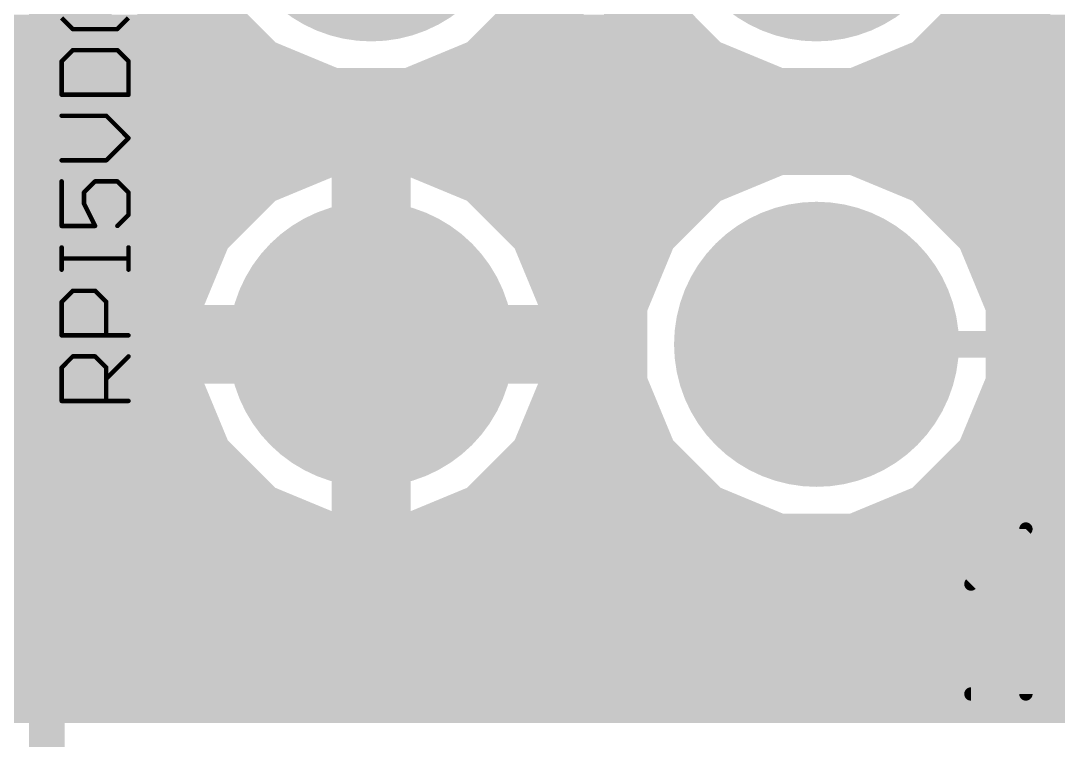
# Model space of a CAD drawing. Extents: x 0.5 to 37.4, y 3.1 to 45.2.
# Drawn here: x 9.43 to 15.35, y 6.63 to 10.73 of the extents above; entities that cross this region are included whole.
import ezdxf

# ---------------------------------------------------------------- set-up
doc = ezdxf.new("R2010")
doc.units = 0
for name, color, linetype in [('1', 22, 'CONTINUOUS'), ('16', 175, 'CONTINUOUS'), ('17', 82, 'CONTINUOUS'), ('21', 253, 'CONTINUOUS'), ('25', 253, 'CONTINUOUS')]:
    doc.layers.add(name, color=color, linetype=linetype)

# ---------------------------------------------------------------- blocks, each defined once
blk = doc.blocks.new('ROUNDP')
at = {"const_width": 0.5}
blk.add_lwpolyline([(0, -0.25, 1), (0, 0.25, 1), (0, -0.25)], format="xyb", dxfattribs=at)

msp = doc.modelspace()

# ---------------------------------------------------------------- linework, layer by layer
at = {"layer": '1', "const_width": 0.4064}
for points in [[(9.7456, 10.3127), (9.7456, 11.7073)], [(10.2616, 11.1976), (10.4395, 10.7682)], [(12.4205, 10.7682), (12.5984, 11.1976)], [(12.8016, 11.1976), (12.9795, 10.7682)], [(14.9605, 10.7682), (15.1384, 11.1976)], [(10.4395, 10.7682), (10.7682, 10.4395)], [(12.0918, 10.4395), (12.4205, 10.7682)], [(12.9795, 10.7682), (13.3082, 10.4395)], [(14.6318, 10.4395), (14.9605, 10.7682)], [(9.7456, 10.5664), (10.6412, 10.5664)], [(12.2188, 10.5664), (13.1812, 10.5664)], [(14.7588, 10.5664), (31.6728, 10.5664)], [(10.7682, 10.4395), (11.1976, 10.2616)], [(11.6624, 10.2616), (12.0918, 10.4395)], [(13.3082, 10.4395), (13.7376, 10.2616)], [(14.2024, 10.2616), (14.6318, 10.4395)], [(9.6631, 10.2302), (9.7456, 10.3127)], [(9.6707, 10.2259), (9.6631, 10.2302)], [(9.7559, 10.1407), (9.6707, 10.2259)], [(11.1976, 10.2616), (11.6624, 10.2616)], [(13.7376, 10.2616), (14.2024, 10.2616)], [(9.7366, 10.16), (18.731, 10.16)], [(11.33, 10.16), (11.1326, 10.1287)], [(11.4082, 10.16), (11.33, 10.16)], [(11.4082, 8.9118), (11.4082, 10.16)], [(11.4518, 10.16), (11.4518, 8.9118)], [(11.53, 10.16), (11.4518, 10.16)], [(11.7274, 10.1287), (11.53, 10.16)], [(9.816, 10.0365), (9.7559, 10.1407)], [(11.1326, 10.1287), (10.9425, 10.067)], [(11.9175, 10.067), (11.7274, 10.1287)], [(9.8472, 9.9202), (9.816, 10.0365)], [(10.9425, 10.067), (10.7644, 9.9762)], [(12.0956, 9.9762), (11.9175, 10.067)], [(13.7376, 10.0584), (13.3082, 9.8805)], [(14.2024, 10.0584), (13.7376, 10.0584)], [(14.6318, 9.8805), (14.2024, 10.0584)], [(10.7644, 9.9762), (10.6027, 9.8587)], [(12.2573, 9.8587), (12.0956, 9.9762)], [(9.8472, 9.3568), (9.8472, 9.9202)], [(10.6027, 9.8587), (10.4613, 9.7173)], [(12.3987, 9.7173), (12.2573, 9.8587)], [(13.3082, 9.8805), (12.9795, 9.5518)], [(14.9605, 9.5518), (14.6318, 9.8805)], [(9.8472, 9.7536), (10.4976, 9.7536)], [(11.4082, 9.7536), (11.4518, 9.7536)], [(12.3624, 9.7536), (13.1812, 9.7536)], [(14.7588, 9.7536), (18.0816, 9.7536)], [(10.4613, 9.7173), (10.3438, 9.5556)], [(12.5162, 9.5556), (12.3987, 9.7173)], [(10.3438, 9.5556), (10.253, 9.3775)], [(12.607, 9.3775), (12.5162, 9.5556)], [(12.9795, 9.5518), (12.8016, 9.1224)], [(15.1384, 9.1224), (14.9605, 9.5518)], [(8.9368, 9.3568), (9.8472, 9.3568)], [(8.9368, 9.3472), (10.2432, 9.3472)], [(10.253, 9.3775), (10.1913, 9.1874)], [(11.4082, 9.3472), (11.4518, 9.3472)], [(12.6687, 9.1874), (12.607, 9.3775)], [(12.6168, 9.3472), (12.8947, 9.3472)], [(15.0453, 9.3472), (17.8373, 9.3472)], [(9.8472, 9.2632), (8.9368, 9.2632)], [(9.8472, 8.6998), (9.8472, 9.2632)], [(10.1913, 9.1874), (10.16, 8.99)], [(12.7, 8.99), (12.6687, 9.1874)], [(12.8016, 9.1224), (12.8016, 8.6576)], [(15.1384, 8.6576), (15.1384, 9.1224)], [(10.16, 8.99), (10.16, 8.9118)], [(12.7, 8.9118), (12.7, 8.99)], [(9.8472, 8.9408), (10.16, 8.9408)], [(10.16, 8.9118), (11.4082, 8.9118)], [(11.4082, 8.9408), (11.4518, 8.9408)], [(11.4518, 8.9118), (11.4082, 8.9118)], [(11.4082, 8.9118), (11.4082, 8.8682)], [(11.4518, 8.8682), (11.4518, 8.9118)], [(11.4518, 8.9118), (12.7, 8.9118)], [(12.7, 8.9408), (12.8016, 8.9408)], [(15.1384, 8.9408), (17.7546, 8.9408)], [(11.4082, 8.8682), (10.16, 8.8682)], [(10.16, 8.8682), (10.16, 8.79)], [(11.4082, 7.62), (11.4082, 8.8682)], [(11.4082, 8.8682), (11.4518, 8.8682)], [(11.4518, 8.8682), (11.4518, 7.62)], [(12.7, 8.8682), (11.4518, 8.8682)], [(12.7, 8.79), (12.7, 8.8682)], [(10.16, 8.79), (10.1913, 8.5926)], [(12.6687, 8.5926), (12.7, 8.79)], [(9.816, 8.5835), (9.8472, 8.6998)], [(12.8016, 8.6576), (12.9795, 8.2282)], [(14.9605, 8.2282), (15.1384, 8.6576)], [(9.7559, 8.4793), (9.816, 8.5835)], [(10.1913, 8.5926), (10.253, 8.4025)], [(12.607, 8.4025), (12.6687, 8.5926)], [(9.7877, 8.5344), (10.2102, 8.5344)], [(11.4082, 8.5344), (11.4518, 8.5344)], [(12.6498, 8.5344), (12.8526, 8.5344)], [(15.0874, 8.5344), (17.7952, 8.5344)], [(9.6707, 8.3941), (9.7559, 8.4793)], [(9.5665, 8.334), (9.6707, 8.3941)], [(10.253, 8.4025), (10.3438, 8.2244)], [(12.5162, 8.2244), (12.607, 8.4025)], [(9.4502, 8.3028), (9.5665, 8.334)], [(8.9368, 8.3028), (9.4502, 8.3028)], [(10.3438, 8.2244), (10.4613, 8.0626)], [(12.3987, 8.0626), (12.5162, 8.2244)], [(12.9795, 8.2282), (13.3082, 7.8995)], [(14.6318, 7.8995), (14.9605, 8.2282)], [(7.42, 8.128), (10.4138, 8.128)], [(11.4082, 8.128), (11.4518, 8.128)], [(12.4462, 8.128), (13.0796, 8.128)], [(14.8604, 8.128), (17.98, 8.128)], [(10.4613, 8.0626), (10.6027, 7.9213)], [(12.2573, 7.9213), (12.3987, 8.0626)], [(10.6027, 7.9213), (10.7644, 7.8038)], [(12.0956, 7.8038), (12.2573, 7.9213)], [(13.3082, 7.8995), (13.7376, 7.7216)], [(14.2024, 7.7216), (14.6318, 7.8995)], [(10.7644, 7.8038), (10.9425, 7.713)], [(11.9175, 7.713), (12.0956, 7.8038)], [(7.0136, 7.7216), (10.9257, 7.7216)], [(10.9425, 7.713), (11.1326, 7.6513)], [(11.4082, 7.7216), (11.4518, 7.7216)], [(11.7274, 7.6513), (11.9175, 7.713)], [(11.9343, 7.7216), (13.7376, 7.7216)], [(13.7376, 7.7216), (14.2024, 7.7216)], [(14.2024, 7.7216), (18.4857, 7.7216)], [(11.1326, 7.6513), (11.33, 7.62)], [(11.33, 7.62), (11.4082, 7.62)], [(11.4518, 7.62), (11.53, 7.62)], [(11.53, 7.62), (11.7274, 7.6513)], [(1.8542, 7.3152), (36.2258, 7.3152)], [(36.2258, 6.9342), (1.8542, 6.9342)]]:
    msp.add_lwpolyline(points, dxfattribs=at)
at = {"layer": '1', "const_width": 0.2032}
for points in [[(10.5113, 10.84, 1), (10.3676, 10.6963)], [(12.4924, 10.6963, 1), (12.3487, 10.84)], [(13.0513, 10.84, 1), (12.9076, 10.6963)], [(15.0324, 10.6963, 1), (14.8887, 10.84)], [(10.3456, 10.7293, 1), (10.5333, 10.807)], [(12.3267, 10.807, 1), (12.5144, 10.7293)], [(12.8856, 10.7293, 1), (13.0733, 10.807)], [(14.8667, 10.807, 1), (15.0544, 10.7293)], [(9.7456, 10.668, 1), (9.7456, 10.4648)], [(10.6412, 10.4648, 1), (10.6412, 10.668)], [(12.2188, 10.668, 1), (12.2188, 10.4648)], [(13.1812, 10.4648, 1), (13.1812, 10.668)], [(14.7588, 10.668, 1), (14.7588, 10.4648)], [(10.807, 10.5333, 1), (10.7293, 10.3456)], [(10.6963, 10.3676, 1), (10.84, 10.5113)], [(12.02, 10.5113, 1), (12.1637, 10.3676)], [(12.1307, 10.3456, 1), (12.053, 10.5333)], [(13.347, 10.5333, 1), (13.2693, 10.3456)], [(13.2363, 10.3676, 1), (13.38, 10.5113)], [(14.56, 10.5113, 1), (14.7037, 10.3676)], [(14.6707, 10.3456, 1), (14.593, 10.5333)], [(9.8174, 10.2409, 1), (9.6738, 10.3845)], [(9.7139, 10.3182, 1), (9.6123, 10.1422)], [(9.7426, 10.2977, 1), (9.5989, 10.154)], [(9.6199, 10.1379, 1), (9.7215, 10.3138)], [(11.1976, 10.3632, 1), (11.1976, 10.16)], [(11.1587, 10.1677, 1), (11.2365, 10.3555)], [(11.6235, 10.3555, 1), (11.7013, 10.1677)], [(11.6624, 10.16, 1), (11.6624, 10.3632)], [(13.7376, 10.3632, 1), (13.7376, 10.16)], [(13.6987, 10.1677, 1), (13.7765, 10.3555)], [(14.1635, 10.3555, 1), (14.2413, 10.1677)], [(14.2024, 10.16, 1), (14.2024, 10.3632)], [(9.5913, 10.3021, 1), (9.735, 10.1584)], [(9.7366, 10.2616, 1), (9.7366, 10.0584)], [(9.644, 10.3127, 1), (9.8472, 10.3127)], [(11.33, 10.2616, 1), (11.33, 10.0584)], [(11.5098, 10.16, 1), (11.3066, 10.16)], [(11.3459, 10.0596, 1), (11.3142, 10.2603)], [(11.5534, 10.16, 1), (11.3502, 10.16)], [(11.4518, 10.2616, 1), (11.4518, 10.0584)], [(11.4082, 10.0584, 1), (11.4082, 10.2616)], [(11.5458, 10.2603, 1), (11.5141, 10.0596)], [(11.53, 10.0584, 1), (11.5299, 10.2616)], [(9.8438, 10.1915, 1), (9.6679, 10.0899)], [(9.684, 10.0689, 1), (9.8277, 10.2126)], [(11.1167, 10.2291, 1), (11.1485, 10.0284)], [(11.164, 10.0321, 1), (11.1012, 10.2254)], [(11.7588, 10.2254, 1), (11.696, 10.0321)], [(11.7115, 10.0284, 1), (11.7433, 10.2291)], [(9.9142, 10.0628, 1), (9.7179, 10.0102)], [(10.9111, 10.1636, 1), (10.9739, 9.9703)], [(10.9886, 9.9764, 1), (10.8964, 10.1575)], [(11.9636, 10.1575, 1), (11.8714, 9.9764)], [(11.8861, 9.9703, 1), (11.9489, 10.1636)], [(13.7376, 10.16, 1), (13.7376, 9.9568)], [(13.7765, 9.9645, 1), (13.6987, 10.1523)], [(14.2413, 10.1523, 1), (14.1635, 9.9645)], [(14.2024, 9.9568, 1), (14.2024, 10.16)], [(9.7281, 9.9857, 1), (9.904, 10.0873)], [(10.8241, 9.894, 1), (10.7047, 10.0584)], [(12.1553, 10.0584, 1), (12.0359, 9.894)], [(9.9488, 9.9202, 1), (9.7456, 9.9202)], [(10.7182, 10.0667, 1), (10.8105, 9.8857)], [(12.0495, 9.8857, 1), (12.1417, 10.0667)], [(10.6745, 9.7869, 1), (10.5308, 9.9305)], [(12.3292, 9.9305, 1), (12.1855, 9.7869)], [(13.2693, 9.9744, 1), (13.347, 9.7867)], [(13.38, 9.8087, 1), (13.2363, 9.9524)], [(14.7037, 9.9524, 1), (14.56, 9.8087)], [(14.593, 9.7867, 1), (14.6707, 9.9744)], [(9.7491, 9.8939, 1), (9.9453, 9.9465)], [(10.5429, 9.9409, 1), (10.6624, 9.7765)], [(12.1976, 9.7765, 1), (12.3171, 9.9409)], [(9.8472, 9.8552, 1), (9.8472, 9.652)], [(10.4976, 9.652, 1), (10.4976, 9.8552)], [(11.4082, 9.8552, 1), (11.4082, 9.652)], [(11.4518, 9.652, 1), (11.4518, 9.8552)], [(12.3624, 9.8552, 1), (12.3624, 9.652)], [(13.1812, 9.652, 1), (13.1812, 9.8552)], [(14.7588, 9.8552, 1), (14.7588, 9.652)], [(10.3895, 9.7892, 1), (10.5331, 9.6455)], [(10.5435, 9.6576, 1), (10.3791, 9.7771)], [(12.4809, 9.7771, 1), (12.3165, 9.6576)], [(12.3269, 9.6455, 1), (12.4705, 9.7892)], [(10.2616, 9.6153, 1), (10.426, 9.4959)], [(10.4343, 9.5095, 1), (10.2533, 9.6017)], [(12.6067, 9.6017, 1), (12.4257, 9.5095)], [(12.434, 9.4959, 1), (12.5984, 9.6153)], [(12.9076, 9.6237, 1), (13.0513, 9.48)], [(13.0733, 9.513, 1), (12.8856, 9.5907)], [(15.0544, 9.5907, 1), (14.8667, 9.513)], [(14.8887, 9.48, 1), (15.0324, 9.6237)], [(9.8472, 9.2552, 1), (9.8472, 9.4584)], [(10.3497, 9.3461, 1), (10.1564, 9.4089)], [(10.2432, 9.2456, 1), (10.2432, 9.4488)], [(11.4082, 9.4488, 1), (11.4082, 9.2456)], [(11.4518, 9.2456, 1), (11.4518, 9.4488)], [(12.7036, 9.4089, 1), (12.5103, 9.3461)], [(12.6168, 9.4488, 1), (12.6168, 9.2456)], [(12.8947, 9.2456, 1), (12.8947, 9.4488)], [(15.0453, 9.4488, 1), (15.0453, 9.2456)], [(10.1625, 9.4236, 1), (10.3436, 9.3314)], [(12.5164, 9.3314, 1), (12.6975, 9.4236)], [(9.9488, 9.2632, 1), (9.7456, 9.2632)], [(9.7456, 9.3568, 1), (9.9488, 9.3568)], [(9.8472, 9.1616, 1), (9.8472, 9.3648)], [(10.2916, 9.1715, 1), (10.0909, 9.2033)], [(12.7691, 9.2033, 1), (12.5684, 9.1715)], [(10.0946, 9.2188, 1), (10.2879, 9.156)], [(12.5721, 9.156, 1), (12.7654, 9.2188)], [(12.9032, 9.1224, 1), (12.7, 9.1224)], [(15.24, 9.1224, 1), (15.0368, 9.1224)], [(12.7077, 9.1613, 1), (12.8955, 9.0835)], [(15.0445, 9.0835, 1), (15.2323, 9.1613)], [(10.2616, 8.99, 1), (10.0584, 8.99)], [(12.8016, 8.99, 1), (12.5984, 8.99)], [(9.8472, 9.0424, 1), (9.8472, 8.8392)], [(10.16, 9.0134, 1), (10.16, 8.8102)], [(10.16, 8.8392, 1), (10.16, 9.0424)], [(11.4082, 9.0424, 1), (11.4082, 8.8392)], [(11.4082, 9.0134, 1), (11.4082, 8.8102)], [(11.5098, 8.9118, 1), (11.3066, 8.9118)], [(11.5534, 8.9118, 1), (11.3502, 8.9118)], [(11.4518, 9.0134, 1), (11.4518, 8.8102)], [(11.4082, 8.8102, 1), (11.4082, 9.0134)], [(11.4518, 8.8392, 1), (11.4518, 9.0424)], [(11.4518, 8.8102, 1), (11.4518, 9.0134)], [(12.7, 9.0424, 1), (12.7, 8.8392)], [(12.7, 8.8102, 1), (12.7, 9.0134)], [(12.8016, 8.8392, 1), (12.8016, 9.0424)], [(15.1384, 9.0424, 1), (15.1384, 8.8392)], [(10.16, 8.9698, 1), (10.16, 8.7666)], [(10.2616, 8.8682, 1), (10.0584, 8.8682)], [(10.0597, 9.0058, 1), (10.2603, 8.9741)], [(11.5098, 8.8682, 1), (11.3066, 8.8682)], [(11.4082, 8.9698, 1), (11.4082, 8.7666)], [(11.5534, 8.8682, 1), (11.3502, 8.8682)], [(11.4518, 8.9698, 1), (11.4518, 8.7666)], [(11.4082, 8.7666, 1), (11.4082, 8.9698)], [(11.4518, 8.7666, 1), (11.4518, 8.9698)], [(12.8016, 8.8682, 1), (12.5984, 8.8682)], [(12.5996, 8.9741, 1), (12.8003, 9.0058)], [(12.7, 8.7666, 1), (12.7, 8.9698)], [(10.0584, 8.9118, 1), (10.2616, 8.9118)], [(11.3066, 8.9118, 1), (11.5098, 8.9118)], [(11.3502, 8.9118, 1), (11.5534, 8.9118)], [(12.5984, 8.9118, 1), (12.8016, 8.9118)], [(10.2603, 8.8059, 1), (10.0597, 8.7742)], [(11.3066, 8.8682, 1), (11.5098, 8.8682)], [(11.3502, 8.8682, 1), (11.5534, 8.8682)], [(12.8003, 8.7742, 1), (12.5996, 8.8059)], [(9.9453, 8.6735, 1), (9.7491, 8.7261)], [(10.0584, 8.79, 1), (10.2616, 8.79)], [(12.5984, 8.79, 1), (12.8016, 8.7901)], [(12.8955, 8.6965, 1), (12.7077, 8.6187)], [(15.2323, 8.6187, 1), (15.0445, 8.6965)], [(9.904, 8.5327, 1), (9.7281, 8.6343)], [(9.7456, 8.6998, 1), (9.9488, 8.6998)], [(10.2879, 8.624, 1), (10.0946, 8.5612)], [(12.7654, 8.5612, 1), (12.5721, 8.624)], [(12.7, 8.6576, 1), (12.9032, 8.6576)], [(15.0368, 8.6576, 1), (15.24, 8.6576)], [(9.7877, 8.636, 1), (9.7877, 8.4328)], [(9.7179, 8.6098, 1), (9.9142, 8.5572)], [(10.0909, 8.5767, 1), (10.2916, 8.6085)], [(10.2102, 8.4328, 1), (10.2102, 8.636)], [(11.4082, 8.636, 1), (11.4082, 8.4328)], [(11.4518, 8.4328, 1), (11.4518, 8.636)], [(12.6498, 8.636, 1), (12.6498, 8.4328)], [(12.5684, 8.6085, 1), (12.7691, 8.5767)], [(12.8526, 8.4328, 1), (12.8526, 8.636)], [(15.0874, 8.636, 1), (15.0874, 8.4328)], [(9.8277, 8.4074, 1), (9.684, 8.5511)], [(9.7215, 8.3062, 1), (9.6199, 8.4821)], [(9.6679, 8.5301, 1), (9.8438, 8.4285)], [(10.3436, 8.4486, 1), (10.1625, 8.3564)], [(12.6975, 8.3564, 1), (12.5164, 8.4486)], [(9.5157, 8.4219, 1), (9.6173, 8.246)], [(9.5928, 8.2358, 1), (9.5402, 8.4321)], [(9.5989, 8.466, 1), (9.7426, 8.3223)], [(10.1564, 8.3711, 1), (10.3497, 8.4339)], [(12.5103, 8.4339, 1), (12.7036, 8.3711)], [(9.4239, 8.4009, 1), (9.4765, 8.2047)], [(9.4502, 8.2012, 1), (9.4502, 8.4044)], [(10.426, 8.2841, 1), (10.2616, 8.1647)], [(12.5984, 8.1647, 1), (12.434, 8.2841)], [(13.0513, 8.3, 1), (12.9076, 8.1563)], [(15.0324, 8.1563, 1), (14.8887, 8.3)], [(10.2533, 8.1782, 1), (10.4343, 8.2705)], [(12.4257, 8.2705, 1), (12.6067, 8.1782)], [(12.8856, 8.1893, 1), (13.0733, 8.267)], [(14.8667, 8.267, 1), (15.0544, 8.1893)], [(10.4138, 8.0264, 1), (10.4138, 8.2296)], [(11.4082, 8.2296, 1), (11.4082, 8.0264)], [(11.4518, 8.0264, 1), (11.4518, 8.2296)], [(12.4462, 8.2296, 1), (12.4462, 8.0264)], [(13.0796, 8.0264, 1), (13.0796, 8.2296)], [(14.8604, 8.2296, 1), (14.8604, 8.0264)], [(10.5331, 8.1345, 1), (10.3895, 7.9908)], [(12.4705, 7.9908, 1), (12.3269, 8.1345)], [(10.3791, 8.0029, 1), (10.5435, 8.1224)], [(12.3165, 8.1224, 1), (12.4809, 8.0029)], [(10.6624, 8.0035, 1), (10.5429, 7.8391)], [(12.3171, 7.8391, 1), (12.1976, 8.0035)], [(10.5308, 7.8495, 1), (10.6745, 7.9931)], [(12.1855, 7.9931, 1), (12.3292, 7.8495)], [(13.347, 7.9933, 1), (13.2693, 7.8056)], [(13.2363, 7.8276, 1), (13.38, 7.9713)], [(14.56, 7.9713, 1), (14.7037, 7.8276)], [(14.6707, 7.8056, 1), (14.593, 7.9933)], [(10.8105, 7.8943, 1), (10.7182, 7.7133)], [(12.1417, 7.7133, 1), (12.0495, 7.8943)], [(10.7047, 7.7216, 1), (10.8241, 7.886)], [(12.0359, 7.886, 1), (12.1553, 7.7216)], [(10.9739, 7.8097, 1), (10.9111, 7.6164)], [(10.8964, 7.6225, 1), (10.9886, 7.8036)], [(10.9257, 7.62, 1), (10.9257, 7.8232)], [(11.4082, 7.8232, 1), (11.4082, 7.62)], [(11.4518, 7.62, 1), (11.4518, 7.8232)], [(11.8714, 7.8036, 1), (11.9636, 7.6225)], [(11.9343, 7.8232, 1), (11.9343, 7.62)], [(11.9489, 7.6164, 1), (11.8861, 7.8097)], [(13.7376, 7.8232, 1), (13.7376, 7.62)], [(13.6987, 7.6277, 1), (13.7765, 7.8155)], [(13.7376, 7.62, 1), (13.7376, 7.8232)], [(14.2024, 7.8232, 1), (14.2024, 7.62)], [(14.1635, 7.8155, 1), (14.2413, 7.6277)], [(14.2024, 7.62, 1), (14.2024, 7.8232)], [(11.1485, 7.7516, 1), (11.1167, 7.5509)], [(11.1012, 7.5546, 1), (11.164, 7.7479)], [(11.33, 7.7216, 1), (11.33, 7.5184)], [(11.3142, 7.5197, 1), (11.3459, 7.7203)], [(11.4518, 7.7216, 1), (11.4518, 7.5184)], [(11.4082, 7.5184, 1), (11.4082, 7.7216)], [(11.5141, 7.7203, 1), (11.5458, 7.5197)], [(11.53, 7.5184, 1), (11.53, 7.7216)], [(11.696, 7.7479, 1), (11.7588, 7.5546)], [(11.7433, 7.5509, 1), (11.7115, 7.7516)], [(11.3066, 7.62, 1), (11.5098, 7.62)], [(11.3502, 7.62, 1), (11.5534, 7.62)]]:
    msp.add_lwpolyline(points, format="xyb", dxfattribs=at)
at = {"layer": '16'}
for points, const_width in [([(18.415, 7.4168), (14.4018, 11.43)], 0.1524), ([(10.2616, 11.1976), (10.4395, 10.7682)], 0.4064), ([(12.8231, 11.1457), (12.9795, 10.7682)], 0.4064), ([(12.4205, 10.7682), (12.5158, 10.9982)], 0.4064), ([(10.4395, 10.7682), (10.7682, 10.4395)], 0.4064), ([(12.0918, 10.4395), (12.4205, 10.7682)], 0.4064), ([(12.9795, 10.7682), (13.3082, 10.4395)], 0.4064), ([(7.3184, 10.5664), (10.6412, 10.5664)], 0.4064), ([(12.2188, 10.5664), (13.1812, 10.5664)], 0.4064), ([(14.6318, 10.4395), (14.7068, 10.5144)], 0.4064), ([(14.7068, 10.5144), (15.8993, 9.3218)], 0.4064), ([(10.7682, 10.4395), (11.1976, 10.2616)], 0.4064), ([(11.6624, 10.2616), (12.0918, 10.4395)], 0.4064), ([(13.3082, 10.4395), (13.7376, 10.2616)], 0.4064), ([(14.2024, 10.2616), (14.6318, 10.4395)], 0.4064), ([(11.1976, 10.2616), (11.6624, 10.2616)], 0.4064), ([(13.7376, 10.2616), (14.2024, 10.2616)], 0.4064), ([(6.912, 10.16), (15.0611, 10.16)], 0.4064), ([(11.1976, 10.0584), (10.7682, 9.8805)], 0.4064), ([(11.6624, 10.0584), (11.1976, 10.0584)], 0.4064), ([(12.0918, 9.8805), (11.6624, 10.0584)], 0.4064), ([(13.7376, 10.0584), (13.3082, 9.8805)], 0.4064), ([(14.2024, 10.0584), (13.7376, 10.0584)], 0.4064), ([(14.6318, 9.8805), (14.2024, 10.0584)], 0.4064), ([(10.7682, 9.8805), (10.4395, 9.5518)], 0.4064), ([(12.4205, 9.5518), (12.0918, 9.8805)], 0.4064), ([(13.3082, 9.8805), (12.9795, 9.5518)], 0.4064), ([(14.9605, 9.5518), (14.6318, 9.8805)], 0.4064), ([(7.3184, 9.7536), (10.6412, 9.7536)], 0.4064), ([(12.2188, 9.7536), (13.1812, 9.7536)], 0.4064), ([(14.7588, 9.7536), (15.4675, 9.7536)], 0.4064), ([(10.4395, 9.5518), (10.2616, 9.1224)], 0.4064), ([(12.5984, 9.1224), (12.4205, 9.5518)], 0.4064), ([(12.9795, 9.5518), (12.8016, 9.1224)], 0.4064), ([(15.0558, 9.3218), (14.9605, 9.5518)], 0.4064), ([(7.6454, 9.3472), (10.3547, 9.3472)], 0.4064), ([(12.5053, 9.3472), (12.8947, 9.3472)], 0.4064), ([(15.0453, 9.3472), (15.8739, 9.3472)], 0.4064), ([(15.8993, 9.3218), (15.0558, 9.3218)], 0.4064), ([(10.2616, 9.1224), (10.2616, 8.6576)], 0.4064), ([(12.5984, 8.6576), (12.5984, 9.1224)], 0.4064), ([(12.8016, 9.1224), (12.8016, 8.6576)], 0.4064), ([(7.6454, 8.9408), (10.2616, 8.9408)], 0.4064), ([(12.5984, 8.9408), (12.8016, 8.9408)], 0.4064), ([(16.51, 8.89), (13.97, 8.89)], 0.1524), ([(10.2616, 8.6576), (10.4395, 8.2282)], 0.4064), ([(12.4205, 8.2282), (12.5984, 8.6576)], 0.4064), ([(12.8016, 8.6576), (12.9795, 8.2282)], 0.4064), ([(7.6454, 8.5344), (10.3126, 8.5344)], 0.4064), ([(12.5474, 8.5344), (12.8526, 8.5344)], 0.4064), ([(14.9605, 8.2282), (15.0558, 8.4582)], 0.4064), ([(15.0558, 8.4582), (16.3311, 8.4582)], 0.4064), ([(10.4395, 8.2282), (10.7682, 7.8995)], 0.4064), ([(12.0918, 7.8995), (12.4205, 8.2282)], 0.4064), ([(12.9795, 8.2282), (13.3082, 7.8995)], 0.4064), ([(14.6318, 7.8995), (14.9605, 8.2282)], 0.4064), ([(7.42, 8.128), (10.5396, 8.128)], 0.4064), ([(12.3204, 8.128), (13.0796, 8.128)], 0.4064), ([(14.8604, 8.128), (16.6613, 8.128)], 0.4064), ([(10.7682, 7.8995), (11.1976, 7.7216)], 0.4064), ([(11.6624, 7.7216), (12.0918, 7.8995)], 0.4064), ([(13.3082, 7.8995), (13.7376, 7.7216)], 0.4064), ([(14.2024, 7.7216), (14.6318, 7.8995)], 0.4064), ([(7.0136, 7.7216), (11.1976, 7.7216)], 0.4064), ([(11.1976, 7.7216), (11.6624, 7.7216)], 0.4064), ([(11.6624, 7.7216), (13.7376, 7.7216)], 0.4064), ([(13.7376, 7.7216), (14.2024, 7.7216)], 0.4064), ([(14.2024, 7.7216), (17.0677, 7.7216)], 0.4064), ([(1.8542, 7.3152), (17.4741, 7.3152)], 0.4064), ([(17.8551, 6.9342), (1.8542, 6.9342)], 0.4064)]:
    msp.add_lwpolyline(points, dxfattribs=dict(at, const_width=const_width))
for points, const_width in [([(10.5113, 10.84, 1), (10.3676, 10.6963)], 0.2032), ([(12.4924, 10.6963, 1), (12.3487, 10.84)], 0.2032), ([(13.0513, 10.84, 1), (12.9076, 10.6963)], 0.2032), ([(10.3456, 10.7293, 1), (10.5333, 10.807)], 0.2032), ([(12.3267, 10.807, 1), (12.5144, 10.7293)], 0.2032), ([(12.8856, 10.7293, 1), (13.0733, 10.807)], 0.2032), ([(10.6412, 10.4648, 1), (10.6412, 10.668)], 0.2032), ([(12.2188, 10.668, 1), (12.2188, 10.4648)], 0.2032), ([(13.1812, 10.4648, 1), (13.1812, 10.668)], 0.2032), ([(14.7786, 10.5862, 1), (14.6349, 10.4425)], 0.2032), ([(14.7786, 10.4426, 1), (14.6349, 10.5862)], 0.2032), ([(10.807, 10.5333, 1), (10.7293, 10.3456)], 0.2032), ([(10.6963, 10.3676, 1), (10.84, 10.5113)], 0.2032), ([(12.02, 10.5113, 1), (12.1637, 10.3676)], 0.2032), ([(12.1307, 10.3456, 1), (12.053, 10.5333)], 0.2032), ([(13.347, 10.5333, 1), (13.2693, 10.3456)], 0.2032), ([(13.2363, 10.3676, 1), (13.38, 10.5113)], 0.2032), ([(14.56, 10.5113, 1), (14.7037, 10.3676)], 0.2032), ([(14.6707, 10.3456, 1), (14.593, 10.5333)], 0.2032), ([(11.1976, 10.3632, 1), (11.1976, 10.16)], 0.2032), ([(11.1587, 10.1677, 1), (11.2365, 10.3555)], 0.2032), ([(11.6235, 10.3555, 1), (11.7013, 10.1677)], 0.2032), ([(11.6624, 10.16, 1), (11.6624, 10.3632)], 0.2032), ([(13.7376, 10.3632, 1), (13.7376, 10.16)], 0.2032), ([(13.6987, 10.1677, 1), (13.7765, 10.3555)], 0.2032), ([(14.1635, 10.3555, 1), (14.2413, 10.1677)], 0.2032), ([(14.2024, 10.16, 1), (14.2024, 10.3632)], 0.2032), ([(15.0611, 10.0584, 1), (15.0611, 10.2616)], 0.2032), ([(11.1976, 10.16, 1), (11.1976, 9.9568)], 0.2032), ([(11.2365, 9.9645, 1), (11.1587, 10.1523)], 0.2032), ([(11.7013, 10.1523, 1), (11.6235, 9.9645)], 0.2032), ([(11.6624, 9.9568, 1), (11.6624, 10.16)], 0.2032), ([(13.7376, 10.16, 1), (13.7376, 9.9568)], 0.2032), ([(13.7765, 9.9645, 1), (13.6987, 10.1523)], 0.2032), ([(14.2413, 10.1523, 1), (14.1635, 9.9645)], 0.2032), ([(14.2024, 9.9568, 1), (14.2024, 10.16)], 0.2032), ([(10.7293, 9.9744, 1), (10.807, 9.7867)], 0.2032), ([(10.84, 9.8087, 1), (10.6963, 9.9524)], 0.2032), ([(12.1637, 9.9524, 1), (12.02, 9.8087)], 0.2032), ([(12.053, 9.7867, 1), (12.1307, 9.9744)], 0.2032), ([(13.2693, 9.9744, 1), (13.347, 9.7867)], 0.2032), ([(13.38, 9.8087, 1), (13.2363, 9.9524)], 0.2032), ([(14.7037, 9.9524, 1), (14.56, 9.8087)], 0.2032), ([(14.593, 9.7867, 1), (14.6707, 9.9744)], 0.2032), ([(10.6412, 9.652, 1), (10.6412, 9.8552)], 0.2032), ([(12.2188, 9.8552, 1), (12.2188, 9.652)], 0.2032), ([(13.1812, 9.652, 1), (13.1812, 9.8552)], 0.2032), ([(14.7588, 9.8552, 1), (14.7588, 9.652)], 0.2032), ([(10.3676, 9.6237, 1), (10.5113, 9.48)], 0.2032), ([(10.5333, 9.513, 1), (10.3456, 9.5907)], 0.2032), ([(12.5144, 9.5907, 1), (12.3267, 9.513)], 0.2032), ([(12.3487, 9.48, 1), (12.4924, 9.6237)], 0.2032), ([(12.9076, 9.6237, 1), (13.0513, 9.48)], 0.2032), ([(13.0733, 9.513, 1), (12.8856, 9.5907)], 0.2032), ([(15.0544, 9.5907, 1), (14.8667, 9.513)], 0.2032), ([(14.8887, 9.48, 1), (15.0324, 9.6237)], 0.2032), ([(10.3547, 9.2456, 1), (10.3547, 9.4488)], 0.2032), ([(12.5053, 9.4488, 1), (12.5053, 9.2456)], 0.2032), ([(12.8947, 9.2456, 1), (12.8947, 9.4488)], 0.2032), ([(15.0453, 9.4488, 1), (15.0453, 9.2456)], 0.2032), ([(15.0558, 9.4234, 1), (15.0558, 9.2202)], 0.2032), ([(14.9619, 9.2829, 1), (15.1497, 9.3607)], 0.2032), ([(10.3632, 9.1224, 1), (10.16, 9.1224)], 0.2032), ([(12.7, 9.1224, 1), (12.4968, 9.1224)], 0.2032), ([(12.9032, 9.1224, 1), (12.7, 9.1224)], 0.2032), ([(10.1677, 9.1613, 1), (10.3555, 9.0835)], 0.2032), ([(12.5045, 9.0835, 1), (12.6923, 9.1613)], 0.2032), ([(12.7077, 9.1613, 1), (12.8955, 9.0835)], 0.2032), ([(10.2616, 8.8392, 1), (10.2616, 9.0424)], 0.2032), ([(12.5984, 9.0424, 1), (12.5984, 8.8392)], 0.2032), ([(12.8016, 8.8392, 1), (12.8016, 9.0424)], 0.2032), ([(13.97, 8.9281, 1), (13.97, 8.8519)], 0.0762), ([(10.3555, 8.6965, 1), (10.1677, 8.6187)], 0.2032), ([(12.6923, 8.6187, 1), (12.5045, 8.6965)], 0.2032), ([(12.8955, 8.6965, 1), (12.7077, 8.6187)], 0.2032), ([(10.16, 8.6576, 1), (10.3632, 8.6576)], 0.2032), ([(12.4968, 8.6576, 1), (12.7, 8.6576)], 0.2032), ([(12.7, 8.6576, 1), (12.9032, 8.6576)], 0.2032), ([(10.3126, 8.4328, 1), (10.3126, 8.636)], 0.2032), ([(12.5474, 8.636, 1), (12.5474, 8.4328)], 0.2032), ([(12.8526, 8.4328, 1), (12.8526, 8.636)], 0.2032), ([(15.0558, 8.5598, 1), (15.0558, 8.3566)], 0.2032), ([(15.1497, 8.4193, 1), (14.9619, 8.4971)], 0.2032), ([(10.5113, 8.3, 1), (10.3676, 8.1563)], 0.2032), ([(12.4924, 8.1563, 1), (12.3487, 8.3)], 0.2032), ([(13.0513, 8.3, 1), (12.9076, 8.1563)], 0.2032), ([(15.0324, 8.1563, 1), (14.8887, 8.3)], 0.2032), ([(10.3456, 8.1893, 1), (10.5333, 8.267)], 0.2032), ([(12.3267, 8.267, 1), (12.5144, 8.1893)], 0.2032), ([(12.8856, 8.1893, 1), (13.0733, 8.267)], 0.2032), ([(14.8667, 8.267, 1), (15.0544, 8.1893)], 0.2032), ([(10.5396, 8.0264, 1), (10.5396, 8.2296)], 0.2032), ([(12.3204, 8.2296, 1), (12.3204, 8.0264)], 0.2032), ([(13.0796, 8.0264, 1), (13.0796, 8.2296)], 0.2032), ([(14.8604, 8.2296, 1), (14.8604, 8.0264)], 0.2032), ([(10.807, 7.9933, 1), (10.7293, 7.8056)], 0.2032), ([(10.6963, 7.8276, 1), (10.84, 7.9713)], 0.2032), ([(12.02, 7.9713, 1), (12.1637, 7.8276)], 0.2032), ([(12.1307, 7.8056, 1), (12.053, 7.9933)], 0.2032), ([(13.347, 7.9933, 1), (13.2693, 7.8056)], 0.2032), ([(13.2363, 7.8276, 1), (13.38, 7.9713)], 0.2032), ([(14.56, 7.9713, 1), (14.7037, 7.8276)], 0.2032), ([(14.6707, 7.8056, 1), (14.593, 7.9933)], 0.2032), ([(11.1976, 7.8232, 1), (11.1976, 7.62)], 0.2032), ([(11.1587, 7.6277, 1), (11.2365, 7.8155)], 0.2032), ([(11.1976, 7.62, 1), (11.1976, 7.8232)], 0.2032), ([(11.6624, 7.8232, 1), (11.6624, 7.62)], 0.2032), ([(11.6235, 7.8155, 1), (11.7013, 7.6277)], 0.2032), ([(11.6624, 7.62, 1), (11.6624, 7.8232)], 0.2032), ([(13.7376, 7.8232, 1), (13.7376, 7.62)], 0.2032), ([(13.6987, 7.6277, 1), (13.7765, 7.8155)], 0.2032), ([(13.7376, 7.62, 1), (13.7376, 7.8232)], 0.2032), ([(14.2024, 7.8232, 1), (14.2024, 7.62)], 0.2032), ([(14.1635, 7.8155, 1), (14.2413, 7.6277)], 0.2032), ([(14.2024, 7.62, 1), (14.2024, 7.8232)], 0.2032)]:
    msp.add_lwpolyline(points, format="xyb", dxfattribs=dict(at, const_width=const_width))
at = {"layer": '21'}
for points, const_width in [([(9.58, 21.93), (9.58, 3.87)], 0.2032), ([(10.16, 10.668), (10.16, 12.192)], 0.127), ([(15.24, 12.192), (15.24, 10.668)], 0.127), ([(10.668, 10.16), (10.16, 10.668)], 0.127), ([(15.24, 10.668), (14.732, 10.16)], 0.127), ([(10.16, 9.652), (10.668, 10.16)], 0.127), ([(14.732, 10.16), (15.24, 9.652)], 0.127), ([(10.16, 8.382), (10.16, 9.652)], 0.127), ([(15.24, 9.652), (15.24, 8.382)], 0.127), ([(10.922, 7.62), (10.16, 8.382)], 0.127), ([(15.24, 8.382), (14.478, 7.62)], 0.127), ([(14.8506, 7.5232), (15.1641, 7.8367)], 0.0762), ([(15.1641, 7.8367), (15.1641, 6.8961)], 0.0762), ([(14.478, 7.62), (10.922, 7.62)], 0.127), ([(14.8506, 6.8961), (15.4777, 6.8961)], 0.0762)]:
    msp.add_lwpolyline(points, dxfattribs=dict(at, const_width=const_width))
for points, const_width in [([(10.1825, 10.6905, 1), (10.1375, 10.6455)], 0.0635), ([(15.2625, 10.6455, 1), (15.2175, 10.6905)], 0.0635), ([(10.1282, 10.668, 1), (10.1918, 10.668)], 0.0635), ([(15.2082, 10.668, 1), (15.2718, 10.668)], 0.0635), ([(10.6905, 10.1375, 1), (10.6455, 10.1825)], 0.0635), ([(10.6455, 10.1375, 1), (10.6905, 10.1825)], 0.0635), ([(14.7545, 10.1825, 1), (14.7095, 10.1375)], 0.0635), ([(14.7095, 10.1825, 1), (14.7545, 10.1375)], 0.0635), ([(10.1918, 9.652, 1), (10.1282, 9.652)], 0.0635), ([(10.1375, 9.6745, 1), (10.1825, 9.6295)], 0.0635), ([(15.2718, 9.652, 1), (15.2082, 9.652)], 0.0635), ([(15.2175, 9.6295, 1), (15.2625, 9.6745)], 0.0635), ([(10.1825, 8.4045, 1), (10.1375, 8.3595)], 0.0635), ([(10.1282, 8.382, 1), (10.1918, 8.382)], 0.0635), ([(15.2082, 8.382, 1), (15.2718, 8.382)], 0.0635), ([(15.2625, 8.3595, 1), (15.2175, 8.4045)], 0.0635), ([(15.1832, 7.8367, 1), (15.1451, 7.8367)], 0.0381), ([(15.1776, 7.8232, 1), (15.1506, 7.8502)], 0.0381), ([(10.922, 7.6517, 1), (10.922, 7.5883)], 0.0635), ([(10.8995, 7.5975, 1), (10.9445, 7.6425)], 0.0635), ([(14.4555, 7.6425, 1), (14.5005, 7.5975)], 0.0635), ([(14.478, 7.5883, 1), (14.478, 7.6517)], 0.0635), ([(14.8371, 7.5366, 1), (14.8641, 7.5097)], 0.0381), ([(14.8506, 6.9152, 1), (14.8506, 6.8771)], 0.0381), ([(15.1451, 6.8961, 1), (15.1832, 6.8961)], 0.0381)]:
    msp.add_lwpolyline(points, format="xyb", dxfattribs=dict(at, const_width=const_width))
at = {"layer": '25', "const_width": 0.0254}
for points in [[(9.6644, 10.751), (9.7279, 10.6875)], [(9.9821, 10.6875), (10.0457, 10.751)], [(9.7279, 10.6875), (9.9821, 10.6875)], [(9.7279, 10.5675), (9.6644, 10.5039)], [(9.9821, 10.5675), (9.7279, 10.5675)], [(10.0457, 10.5039), (9.9821, 10.5675)], [(9.6644, 10.5039), (9.6644, 10.3133)], [(10.0457, 10.3133), (10.0457, 10.5039)], [(9.6644, 10.3133), (10.0457, 10.3133)], [(9.9186, 10.1933), (9.6644, 10.1933)], [(10.0457, 10.0662), (9.9186, 10.1933)], [(9.9186, 9.9391), (10.0457, 10.0662)], [(9.6644, 9.9391), (9.9186, 9.9391)], [(9.6644, 9.8191), (9.6644, 9.5649)], [(9.7915, 9.7555), (9.855, 9.8191)], [(9.855, 9.8191), (9.9821, 9.8191)], [(9.9821, 9.8191), (10.0457, 9.7555)], [(9.7915, 9.692), (9.7915, 9.7555)], [(10.0457, 9.7555), (10.0457, 9.6284)], [(9.855, 9.5649), (9.7915, 9.692)], [(10.0457, 9.6284), (9.9821, 9.5649)], [(9.6644, 9.5649), (9.855, 9.5649)], [(9.6644, 9.3154), (9.6644, 9.4425)], [(10.0457, 9.3154), (10.0457, 9.4425)], [(10.0457, 9.3789), (9.6644, 9.3789)], [(9.6644, 9.1319), (9.7279, 9.1954)], [(9.7279, 9.1954), (9.855, 9.1954)], [(9.855, 9.1954), (9.9186, 9.1319)], [(9.6644, 8.9412), (9.6644, 9.1319)], [(9.9186, 9.1319), (9.9186, 8.9412)], [(10.0457, 8.9412), (9.6644, 8.9412)], [(9.6644, 8.7576), (9.7279, 8.8212)], [(9.7279, 8.8212), (9.855, 8.8212)], [(9.855, 8.8212), (9.9186, 8.7576)], [(9.9186, 8.6941), (10.0457, 8.8212)], [(9.6644, 8.567), (9.6644, 8.7576)], [(9.9186, 8.7576), (9.9186, 8.567)], [(10.0457, 8.567), (9.6644, 8.567)]]:
    msp.add_lwpolyline(points, dxfattribs=at)
at = {"layer": '25', "const_width": 0.0127}
for points in [[(9.7279, 10.6938, 1), (9.7279, 10.6811)], [(9.7234, 10.683, 1), (9.7324, 10.692)], [(9.9777, 10.692, 1), (9.9866, 10.683)], [(9.9821, 10.6811, 1), (9.9821, 10.6938)], [(9.7279, 10.5738, 1), (9.7279, 10.5611)], [(9.7324, 10.563, 1), (9.7234, 10.572)], [(9.9866, 10.572, 1), (9.9777, 10.563)], [(9.9821, 10.5611, 1), (9.9821, 10.5738)], [(9.6707, 10.5039, 1), (9.658, 10.5039)], [(9.6599, 10.5084, 1), (9.6689, 10.4995)], [(10.052, 10.5039, 1), (10.0394, 10.5039)], [(10.0412, 10.4995, 1), (10.0502, 10.5084)], [(9.658, 10.3133, 1), (9.6707, 10.3133)], [(9.6644, 10.3196, 1), (9.6644, 10.3069)], [(10.0394, 10.3133, 1), (10.052, 10.3133)], [(10.0457, 10.3069, 1), (10.0457, 10.3196)], [(9.6644, 10.1996, 1), (9.6644, 10.1869)], [(9.9231, 10.1978, 1), (9.9141, 10.1888)], [(9.9186, 10.1869, 1), (9.9186, 10.1996)], [(10.0502, 10.0617, 1), (10.0412, 10.0707)], [(10.0412, 10.0617, 1), (10.0502, 10.0707)], [(9.6644, 9.9454, 1), (9.6644, 9.9327)], [(9.9141, 9.9436, 1), (9.9231, 9.9346)], [(9.9186, 9.9327, 1), (9.9186, 9.9454)], [(9.6707, 9.8191, 1), (9.658, 9.8191)], [(9.855, 9.8254, 1), (9.855, 9.8127)], [(9.8595, 9.8146, 1), (9.8505, 9.8236)], [(9.9866, 9.8236, 1), (9.9777, 9.8146)], [(9.9821, 9.8127, 1), (9.9821, 9.8254)], [(9.7978, 9.7555, 1), (9.7851, 9.7555)], [(9.787, 9.76, 1), (9.796, 9.751)], [(10.052, 9.7555, 1), (10.0394, 9.7555)], [(10.0412, 9.751, 1), (10.0502, 9.76)], [(9.7972, 9.6948, 1), (9.7858, 9.6891)], [(9.7851, 9.692, 1), (9.7978, 9.692)], [(10.0394, 9.6284, 1), (10.052, 9.6284)], [(10.0502, 9.6239, 1), (10.0412, 9.6329)], [(9.658, 9.5649, 1), (9.6707, 9.5649)], [(9.6644, 9.5712, 1), (9.6644, 9.5585)], [(9.8494, 9.562, 1), (9.8607, 9.5677)], [(9.855, 9.5585, 1), (9.855, 9.5712)], [(9.9777, 9.5694, 1), (9.9866, 9.5604)], [(9.6707, 9.4425, 1), (9.658, 9.4425)], [(10.052, 9.4425, 1), (10.0394, 9.4425)], [(9.6644, 9.3853, 1), (9.6644, 9.3726)], [(10.0457, 9.3726, 1), (10.0457, 9.3853)], [(9.658, 9.3154, 1), (9.6707, 9.3154)], [(10.0394, 9.3154, 1), (10.052, 9.3154)], [(9.7279, 9.2018, 1), (9.7279, 9.1891)], [(9.7324, 9.1909, 1), (9.7234, 9.1999)], [(9.8595, 9.1999, 1), (9.8505, 9.1909)], [(9.855, 9.1891, 1), (9.855, 9.2018)], [(9.6707, 9.1319, 1), (9.658, 9.1319)], [(9.6599, 9.1363, 1), (9.6689, 9.1274)], [(9.9249, 9.1319, 1), (9.9122, 9.1319)], [(9.9141, 9.1274, 1), (9.9231, 9.1363)], [(9.658, 8.9412, 1), (9.6707, 8.9412)], [(9.6644, 8.9475, 1), (9.6644, 8.9348)], [(9.9122, 8.9412, 1), (9.9249, 8.9412)], [(10.0457, 8.9348, 1), (10.0457, 8.9475)], [(9.7279, 8.8275, 1), (9.7279, 8.8148)], [(9.7324, 8.8167, 1), (9.7234, 8.8257)], [(9.8595, 8.8257, 1), (9.8505, 8.8167)], [(9.855, 8.8148, 1), (9.855, 8.8275)], [(10.0502, 8.8167, 1), (10.0412, 8.8257)], [(9.6707, 8.7576, 1), (9.658, 8.7576)], [(9.6599, 8.7621, 1), (9.6689, 8.7532)], [(9.9249, 8.7576, 1), (9.9122, 8.7576)], [(9.9141, 8.7532, 1), (9.9231, 8.7621)], [(9.9141, 8.6986, 1), (9.9231, 8.6896)], [(9.658, 8.567, 1), (9.6707, 8.567)], [(9.6644, 8.5733, 1), (9.6644, 8.5606)], [(9.9122, 8.567, 1), (9.9249, 8.567)], [(10.0457, 8.5606, 1), (10.0457, 8.5733)]]:
    msp.add_lwpolyline(points, format="xyb", dxfattribs=at)

# ---------------------------------------------------------------- block references
at = {"layer": '17', "xscale": 1.6256, "yscale": 1.6256, "rotation": 180}
for p in [(11.43, 11.43), (11.43, 11.43), (13.97, 11.43), (13.97, 11.43), (11.43, 8.89), (11.43, 8.89), (13.97, 8.89), (13.97, 8.89)]:
    msp.add_blockref('ROUNDP', p, dxfattribs=at)

doc.saveas('drawing.dxf')
